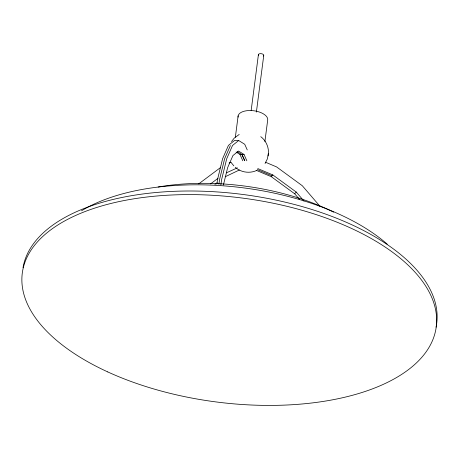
<?xml version="1.0" encoding="UTF-8"?>
<svg xmlns="http://www.w3.org/2000/svg" width="459" height="459" viewBox="0 0 459 459"><rect width="100%" height="100%" fill="white"/><g stroke="black" fill="none" stroke-linecap="round" stroke-linejoin="round"><path stroke-width="0.69" d="M265.067 163.513L267.431 158.757L268.349 153.329M268.142 155.905C269.531 148.756 266.616 141.011 260.764 136.662M235.369 137.149L238.129 115.857M251.153 110.579L258.417 54.615M256.392 112.082L263.753 55.407A2.697 1.325 7.4 0 0 260.66 53.651A2.697 1.325 7.4 0 0 258.641 55.321M264.895 141.556L267.66 120.264A14.935 7.355 7.4 0 0 253.116 110.682A14.935 7.355 7.4 0 0 238.095 117.148M216.86 184.168L217.577 179.297L222.615 158.676L228.427 145.394L234.583 140.448L238.68 140.517L244.716 144.275L247.258 149.932M218.886 184.243L219.597 179.377L224.6 158.797L230.384 145.549M220.854 184.937L221.674 179.371L226.712 158.745L232.524 145.463L238.68 140.517M223.407 185.006L227.647 167.633L232.937 155.549L238.537 151.051L244.027 154.465L246.85 160.799M231.52 141.579L234.21 138.148L239.208 134.441M256.288 170.346L271.326 176.698L272.801 174.913L296.187 192.017L303.978 201.076M299.75 199.665L294.707 193.807L296.187 192.017M198.707 183.887L220.372 167.673M210.526 183.91L217.979 178.333M214.869 184.484L217.159 182.768M225.185 176.761L239.346 170.014M256.77 170.415C249.811 173.697 241.009 172.538 235.289 167.288M229.058 163.06L230.98 162.193M226.316 172.865L237.366 167.862M236.092 152.004L239.937 154.396L244.027 154.465M265.48 162.222L276.588 166.921L302.292 185.729L320.193 206.533M257.763 168.556L272.801 174.913M257.275 169.555L272.061 175.803M237.481 151.74L241.87 154.482L244.67 160.713M271.326 176.698L294.707 193.807M231.187 162.589L233.843 165.865M241.985 154.431L244.785 160.69M239.937 154.396L242.8 160.788M23.03 267.7A208.713 102.776 7.4 0 1 248.795 195.282A208.713 102.776 7.4 0 1 436.05 327.175M81.53 210.773A185.293 91.243 7.4 0 1 387.218 244.142M158.126 187.02A159.709 78.644 7.4 0 1 333.613 212.156M263.586 55.734A2.697 1.325 7.4 0 1 263.259 56.009M107.773 371.928A208.713 102.776 7.4 0 0 435.58 330.778A208.713 102.776 7.4 0 0 144.442 197.313A208.713 102.776 7.4 0 0 107.773 371.928"/></g></svg>
